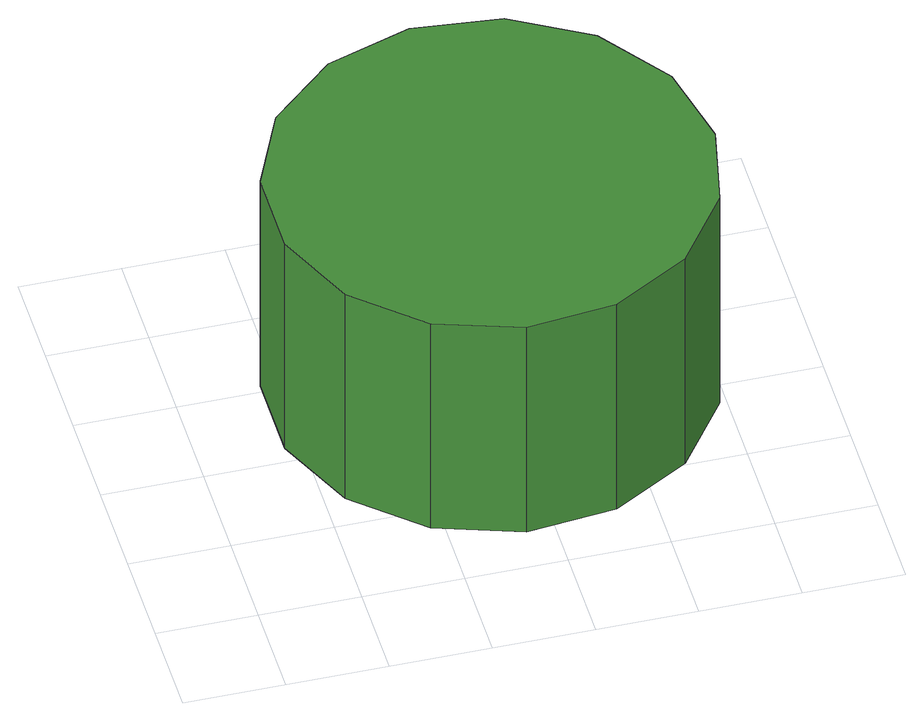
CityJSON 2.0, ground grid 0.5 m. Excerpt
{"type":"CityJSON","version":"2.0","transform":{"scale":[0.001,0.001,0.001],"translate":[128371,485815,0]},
"CityObjects":{
"tree1":{"type":"SolitaryVegetationObject","attributes":{"function":"something"},"geometry":[{"type":"MultiSurface","lod":"1","boundaries":[[[0,1,2,3,4,5,6,7,8,9,10,11,12,13,14]],[[15,16,17,18,19,20,21,22,23,24,25,26,27,28,29]],[[0,29,28,1]],[[1,28,27,2]],[[2,27,26,3]],[[3,26,25,4]],[[4,25,24,5]],[[5,24,23,6]],[[6,23,22,7]],[[7,22,21,8]],[[8,21,20,9]],[[9,20,19,10]],[[10,19,18,11]],[[11,18,17,12]],[[12,17,16,13]],[[13,16,15,14]],[[14,15,29,0]]]}]}
},
"vertices":[
[2559,1317,1829],[2466,1758,1829],[2201,2122,1829],[1811,2348,1829],[1363,2395,1829],[935,2255,1829],[600,1954,1829],[417,1542,1829],[417,1092,1829],[600,681,1829],[935,379,1829],[1363,240,1829],[1811,287,1829],[2201,512,1829],[2466,877,1829],[2466,877,539],[2201,512,539],[1811,287,539],[1363,240,539],[935,379,539],[600,681,539],[417,1092,539],[417,1542,539],[600,1954,539],[935,2255,539],[1363,2395,539],[1811,2348,539],[2201,2122,539],[2466,1758,539],[2559,1317,539]
]}
